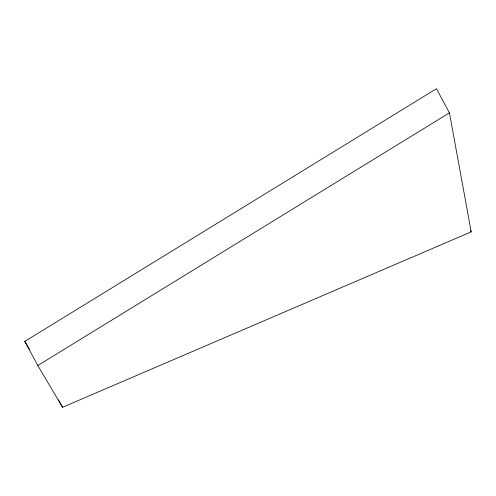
<?xml version="1.0" encoding="UTF-8"?>
<svg xmlns="http://www.w3.org/2000/svg" width="496" height="496" viewBox="0 0 496 496"><rect width="100%" height="100%" fill="white"/><g stroke="black" fill="none" stroke-linecap="round" stroke-linejoin="round"><path stroke-width="0.74" d="M24.8 341.397L436.443 88.716L449.432 112.846L471.2 231.861L62.539 407.284L37.789 365.527L24.8 341.397L29.512 349.351M37.789 365.527L449.432 112.846M470.481 230.522L471.2 231.861M58.565 399.906L62.539 407.284"/></g></svg>
